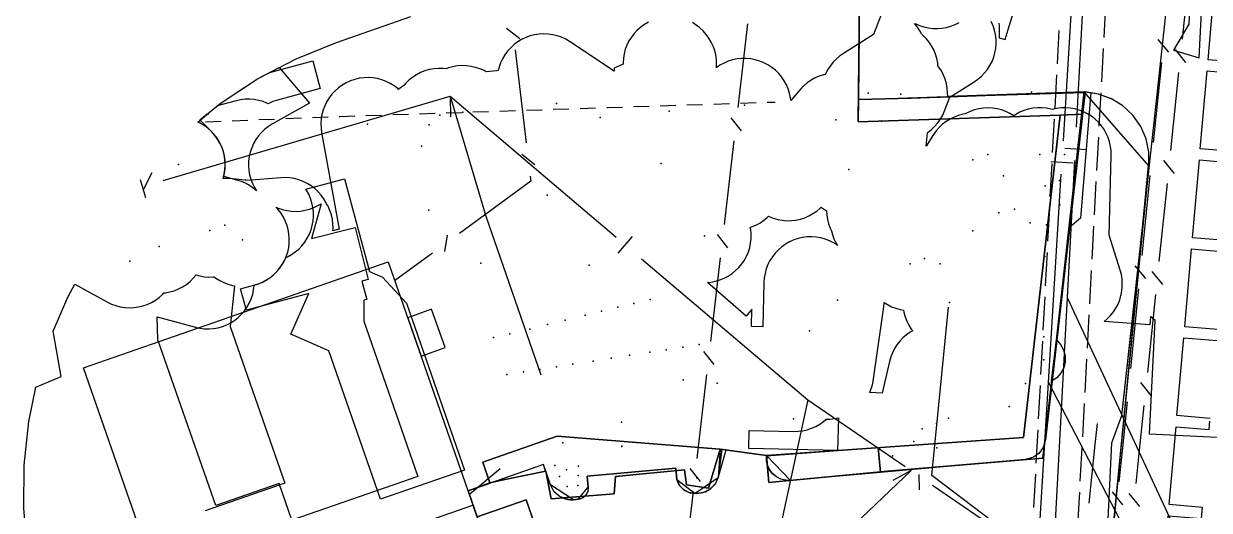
# Model space of a CAD drawing. Header units: metres. Extents: x 4550 to 4731, y 10605 to 11772.
# Drawn here: x 4611 to 4664.4, y 11411.4 to 11433.3 of the extents above; entities that cross this region are included whole.
import ezdxf

# ---------------------------------------------------------------- set-up
doc = ezdxf.new("R2010")
doc.units = ezdxf.units.M
for name, color, linetype in [('BOUNDARY', 7, 'Continuous'), ('BUILDING', 7, 'Continuous'), ('BUSH', 7, 'Continuous'), ('CURB', 7, 'Continuous'), ('ELECTR_CABLE', 7, 'Continuous'), ('ELECTR_CABLE_COMM', 7, 'Continuous'), ('GAS', 7, 'Continuous'), ('GRASS', 7, 'Continuous'), ('GROUND', 7, 'Continuous'), ('HEAT', 7, 'Continuous'), ('LAMP', 7, 'Continuous'), ('ROAD', 7, 'Continuous'), ('SEWER', 7, 'Continuous'), ('SIDEWALK_PATH', 7, 'Continuous'), ('TREE', 7, 'Continuous'), ('WATER_PIPELINE', 7, 'Continuous')]:
    doc.layers.add(name, color=color, linetype=linetype)

msp = doc.modelspace()

# ---------------------------------------------------------------- linework, layer by layer
at = {"layer": 'BOUNDARY'}
msp.add_lwpolyline([(4654.777, 11369.264), (4656.575, 11389.778), (4654.644, 11389.915), (4653.646, 11389.984), (4655.407, 11409.146), (4640.248, 11407.8), (4638.462, 11405.424), (4638.919, 11403.087), (4634.735, 11401.632), (4632.962, 11406.728), (4635.159, 11407.493), (4633.648, 11411.857), (4631.444, 11411.09), (4631.033, 11412.27), (4632.023, 11412.615), (4631.695, 11413.559), (4635.037, 11414.722), (4642.378, 11414.147), (4644.462, 11413.86), (4656.009, 11414.668), (4657.659, 11429.175), (4648.58, 11428.877), (4648.675, 11437.242)], dxfattribs=at)
at = {"layer": 'BUILDING'}
for points in [[(4627.448, 11422.575), (4635.747, 11398.722), (4622.04, 11393.953), (4613.741, 11417.806)], [(4628.925, 11418.331), (4630.01, 11418.722), (4629.463, 11420.238), (4629.389, 11420.444), (4628.323, 11420.06)], [(4623.393, 11390.141), (4617.564, 11406.849), (4631.246, 11411.623), (4637.075, 11394.915)]]:
    msp.add_lwpolyline(points, close=True, dxfattribs=at)
at = {"layer": 'BUSH'}
for p in [(4635.295, 11414.42), (4650.125, 11413.835), (4634.932, 11413.411), (4635.458, 11413.218), (4636, 11413.378), (4635.151, 11412.907), (4635.979, 11412.954), (4635.49, 11412.46), (4635.975, 11412.514)]:
    msp.add_point(p, dxfattribs=at)
at = {"layer": 'CURB'}
for points in [[(4648.592, 11429.878), (4658.74, 11430.217), (4658.783, 11430.216)], [(4658.783, 11430.216), (4657.002, 11414.555)], [(4661.645, 11426.891), (4658.74, 11430.217)], [(4640.382, 11429.603), (4639.678, 11429.58)], [(4641.585, 11429.642), (4640.881, 11429.619)], [(4642.788, 11429.682), (4642.085, 11429.659)], [(4643.991, 11429.721), (4643.288, 11429.698)], [(4644.843, 11429.743), (4644.606, 11429.741), (4644.491, 11429.737)], [(4648.592, 11429.878), (4648.58, 11428.877), (4657.659, 11429.175), (4658.671, 11429.225)], [(4624.74, 11429.08), (4624.037, 11429.053)], [(4625.943, 11429.124), (4625.287, 11429.102), (4625.24, 11429.1)], [(4627.147, 11429.164), (4626.443, 11429.141)], [(4628.35, 11429.204), (4627.646, 11429.181)], [(4629.553, 11429.244), (4628.849, 11429.221)], [(4630.756, 11429.284), (4630.053, 11429.261)], [(4631.959, 11429.324), (4631.256, 11429.301)], [(4633.163, 11429.364), (4632.459, 11429.341)], [(4634.366, 11429.404), (4633.662, 11429.381)], [(4635.569, 11429.445), (4634.865, 11429.421)], [(4636.772, 11429.485), (4636.069, 11429.461)], [(4637.975, 11429.524), (4637.354, 11429.504), (4637.272, 11429.501)], [(4639.179, 11429.564), (4638.475, 11429.541)], [(4619.929, 11428.89), (4619.225, 11428.862)], [(4621.132, 11428.938), (4620.428, 11428.91)], [(4622.334, 11428.985), (4621.631, 11428.957)], [(4623.537, 11429.033), (4622.834, 11429.005)], [(4661.645, 11426.891), (4660.384, 11414.022)], [(4642.455, 11414.137), (4642.286, 11412.859)], [(4644.461, 11413.849), (4649.476, 11414.21), (4649.577, 11413.093)], [(4645.543, 11412.734), (4644.462, 11413.86)], [(4656.097, 11413.672), (4645.543, 11412.734)], [(4660.384, 11414.022), (4660.045, 11410.562)], [(4634.736, 11412.536), (4634.42, 11413.449), (4632.023, 11412.615)], [(4636.436, 11412.428), (4636.392, 11412.926), (4640.376, 11413.28), (4640.42, 11412.782)], [(4635.876, 11411.876), (4635.77, 11411.867), (4634.736, 11412.536)], [(4640.42, 11412.782), (4641.247, 11412.143)], [(4642.286, 11412.859), (4641.247, 11412.143)], [(4635.876, 11411.876), (4635.982, 11411.886), (4636.436, 11412.428)]]:
    msp.add_lwpolyline(points, dxfattribs=at)
at = {"layer": 'ELECTR_CABLE'}
for points in [[(4663.594, 11436.299), (4663.444, 11433.269), (4662.756, 11432.103), (4663.922, 11431.749), (4664.256, 11438.533)], [(4649.734, 11434.005), (4649.275, 11432.796), (4647.913, 11431.944), (4647.744, 11431.826), (4647.587, 11431.692), (4647.444, 11431.544), (4647.317, 11431.382), (4647.206, 11431.208), (4647.112, 11431.025), (4647.106, 11431.009), (4647.027, 11430.991), (4646.831, 11430.928), (4646.642, 11430.846), (4646.462, 11430.746), (4646.292, 11430.628), (4646.135, 11430.495), (4645.992, 11430.347), (4645.548, 11429.839), (4645.536, 11429.954), (4645.493, 11430.156), (4645.432, 11430.352), (4645.351, 11430.542), (4645.252, 11430.723), (4645.136, 11430.893), (4645.004, 11431.051), (4644.857, 11431.195), (4644.697, 11431.325), (4644.524, 11431.438), (4644.342, 11431.533), (4644.15, 11431.61), (4643.953, 11431.668), (4643.75, 11431.707), (4643.545, 11431.725), (4643.339, 11431.723), (4643.134, 11431.701), (4642.932, 11431.659), (4642.736, 11431.597), (4642.546, 11431.517), (4642.365, 11431.418), (4642.206, 11431.309), (4642.208, 11431.471), (4642.201, 11431.677), (4642.173, 11431.881), (4642.126, 11432.082), (4642.059, 11432.277), (4641.973, 11432.464), (4641.87, 11432.643), (4641.749, 11432.81), (4641.613, 11432.964), (4641.462, 11433.105), (4641.298, 11433.23), (4641.123, 11433.338)], [(4654.912, 11433.32), (4654.914, 11433.192), (4654.92, 11432.654), (4655.188, 11432.572), (4655.325, 11433.022), (4655.697, 11434.247)], [(4639.143, 11433.365), (4638.965, 11433.261), (4638.798, 11433.141), (4638.643, 11433.004), (4638.503, 11432.853), (4638.378, 11432.69), (4638.27, 11432.514), (4638.179, 11432.329), (4638.107, 11432.136), (4638.054, 11431.937), (4638.021, 11431.733), (4638.008, 11431.528), (4638.007, 11431.462), (4637.611, 11431.288), (4637.609, 11431.16), (4635.602, 11432.485), (4635.424, 11432.59), (4635.238, 11432.677), (4635.043, 11432.745), (4634.843, 11432.794), (4634.639, 11432.823), (4634.433, 11432.832), (4634.227, 11432.821), (4634.024, 11432.79), (4633.824, 11432.738), (4633.63, 11432.668), (4633.444, 11432.579), (4633.268, 11432.472), (4633.104, 11432.348), (4632.952, 11432.209), (4632.814, 11432.055), (4632.692, 11431.889), (4632.587, 11431.712), (4632.5, 11431.525), (4632.432, 11431.33), (4632.395, 11431.179), (4632.33, 11431.175), (4631.842, 11431.124), (4631.751, 11431.176), (4631.563, 11431.26), (4631.368, 11431.325), (4631.167, 11431.37), (4630.962, 11431.396), (4630.756, 11431.401), (4630.55, 11431.386), (4630.347, 11431.351), (4630.149, 11431.297), (4630.043, 11431.256), (4629.905, 11431.272), (4629.699, 11431.275), (4629.493, 11431.259), (4629.291, 11431.222), (4629.093, 11431.165), (4628.901, 11431.089), (4628.718, 11430.995), (4628.544, 11430.884), (4628.383, 11430.756), (4628.235, 11430.612), (4628.147, 11430.509), (4628.101, 11430.481), (4627.936, 11430.357), (4627.909, 11430.332), (4627.87, 11430.368), (4627.707, 11430.493), (4627.532, 11430.602), (4627.347, 11430.693), (4627.154, 11430.765), (4626.955, 11430.819), (4626.751, 11430.852), (4626.546, 11430.865), (4626.34, 11430.858), (4626.135, 11430.831), (4625.935, 11430.784), (4625.74, 11430.718), (4625.552, 11430.633), (4625.374, 11430.53), (4625.206, 11430.409), (4625.051, 11430.273), (4624.911, 11430.123), (4624.785, 11429.959), (4624.677, 11429.784), (4624.586, 11429.599), (4624.513, 11429.406), (4624.46, 11429.207), (4624.427, 11429.004), (4624.413, 11428.798), (4624.42, 11428.592), (4624.447, 11428.388), (4625.241, 11424.046), (4624.957, 11423.966), (4624.964, 11424.081), (4624.958, 11424.287), (4624.932, 11424.491), (4624.885, 11424.692), (4624.82, 11424.887), (4624.735, 11425.075), (4624.669, 11425.19), (4624.652, 11425.228), (4624.548, 11425.407), (4624.428, 11425.574), (4624.292, 11425.729), (4624.142, 11425.87), (4623.978, 11425.995), (4623.803, 11426.104), (4623.618, 11426.195), (4623.425, 11426.267), (4623.226, 11426.32), (4623.023, 11426.354), (4622.817, 11426.367), (4622.611, 11426.36), (4621.106, 11426.236), (4621.036, 11426.243), (4621.014, 11426.283), (4621.01, 11426.245), (4620.305, 11426.318), (4620.099, 11426.329), (4620.018, 11426.325), (4620.069, 11426.519), (4620.101, 11426.722), (4620.113, 11426.928), (4620.105, 11427.134), (4620.077, 11427.338), (4620.028, 11427.538), (4619.961, 11427.733), (4619.874, 11427.92), (4619.77, 11428.098), (4619.649, 11428.264), (4619.512, 11428.418), (4618.976, 11428.964), (4619.306, 11429.231), (4619.374, 11429.224), (4619.35, 11429.267), (4619.924, 11429.729), (4620.991, 11430.428), (4621.042, 11430.457), (4621.042, 11430.462), (4621.565, 11430.805), (4623.303, 11431.714), (4625.122, 11432.449), (4628.464, 11433.612)], [(4665.023, 11414.649), (4661.68, 11414.814), (4661.932, 11419.939), (4661.725, 11420.116), (4661.696, 11419.737), (4659.647, 11419.893), (4659.785, 11420.01), (4659.929, 11420.157), (4660.058, 11420.318), (4660.171, 11420.491), (4660.266, 11420.674), (4660.342, 11420.865), (4660.4, 11421.063), (4660.418, 11421.159), (4660.423, 11421.181), (4660.427, 11421.208), (4660.437, 11421.265), (4660.441, 11421.312), (4660.452, 11421.385), (4660.46, 11421.591), (4660.449, 11421.796), (4660.417, 11422), (4660.366, 11422.2), (4659.875, 11423.78), (4659.964, 11427.356), (4659.959, 11427.562), (4659.933, 11427.766), (4659.888, 11427.967), (4659.824, 11428.163), (4659.74, 11428.351), (4659.639, 11428.531), (4659.52, 11428.699), (4659.385, 11428.855), (4659.236, 11428.997), (4659.074, 11429.124), (4658.9, 11429.235), (4658.716, 11429.327), (4658.523, 11429.401), (4658.325, 11429.456), (4658.122, 11429.492), (4657.916, 11429.507), (4657.71, 11429.502), (4657.506, 11429.477), (4657.308, 11429.432), (4657.252, 11429.449), (4657.05, 11429.488), (4656.845, 11429.507), (4656.639, 11429.505), (4656.434, 11429.484), (4656.232, 11429.442), (4656.035, 11429.381), (4655.845, 11429.301), (4655.664, 11429.202), (4655.579, 11429.144), (4655.405, 11429.249), (4655.219, 11429.337), (4655.025, 11429.407), (4654.825, 11429.458), (4654.621, 11429.488), (4654.416, 11429.499), (4654.21, 11429.489), (4654.006, 11429.459), (4653.806, 11429.409), (4653.612, 11429.34), (4653.425, 11429.252), (4653.396, 11429.235), (4653.289, 11429.217), (4653.09, 11429.163), (4652.897, 11429.09), (4652.713, 11428.998), (4652.538, 11428.889), (4652.375, 11428.763), (4652.225, 11428.622), (4652.089, 11428.466), (4651.97, 11428.298), (4651.639, 11427.781), (4651.695, 11428.384), (4651.722, 11428.402), (4651.884, 11428.529), (4652.032, 11428.672), (4652.166, 11428.829), (4652.284, 11428.998), (4652.384, 11429.178), (4652.467, 11429.367), (4652.701, 11429.985), (4653.798, 11430.671), (4653.967, 11430.789), (4654.123, 11430.923), (4654.266, 11431.071), (4654.394, 11431.233), (4654.505, 11431.406), (4654.599, 11431.59), (4654.674, 11431.782), (4654.73, 11431.98), (4654.766, 11432.183), (4654.783, 11432.389), (4654.779, 11432.595), (4654.755, 11432.799), (4654.711, 11433.001), (4654.647, 11433.197), (4654.564, 11433.385)], [(4611.192, 11409.875), (4611.049, 11411.465), (4611.067, 11413.429), (4611.276, 11415.381), (4611.6, 11416.938), (4612.738, 11417.406), (4612.381, 11419.455), (4613.03, 11420.984), (4613.347, 11421.563), (4614.815, 11420.762), (4615, 11420.672), (4615.193, 11420.601), (4615.393, 11420.549), (4615.596, 11420.517), (4615.802, 11420.505), (4616.008, 11420.513), (4616.212, 11420.541), (4616.413, 11420.59), (4616.607, 11420.657), (4616.794, 11420.744), (4616.972, 11420.848), (4617.139, 11420.969), (4617.293, 11421.106), (4617.356, 11421.175), (4617.421, 11421.18), (4617.623, 11421.218), (4617.821, 11421.275), (4618.013, 11421.352), (4618.196, 11421.447), (4618.368, 11421.559), (4618.529, 11421.688), (4618.677, 11421.831), (4618.803, 11421.981), (4618.971, 11421.936), (4619.175, 11421.902), (4619.38, 11421.889), (4619.586, 11421.896), (4619.619, 11421.898), (4619.696, 11421.839), (4619.871, 11421.729), (4620.055, 11421.638), (4620.248, 11421.565), (4620.447, 11421.511), (4620.525, 11421.498), (4620.337, 11419.668), (4622.791, 11412.613), (4619.209, 11411.366)], [(4659.325, 11415.302), (4659.227, 11414.358), (4658.955, 11411.719)], [(4631.118, 11412.132), (4632.471, 11413.266)]]:
    msp.add_lwpolyline(points, dxfattribs=at)
for points in [[(4643.781, 11419.659), (4643.799, 11420.436), (4643.535, 11420.134), (4641.799, 11421.65), (4641.959, 11421.665), (4642.162, 11421.703), (4642.359, 11421.762), (4642.55, 11421.839), (4642.733, 11421.934), (4642.905, 11422.048), (4643.066, 11422.177), (4643.212, 11422.321), (4643.345, 11422.48), (4643.46, 11422.65), (4643.559, 11422.831), (4643.64, 11423.021), (4643.701, 11423.217), (4643.743, 11423.419), (4643.765, 11423.624), (4643.766, 11423.83), (4643.748, 11424.035), (4643.729, 11424.133), (4643.78, 11424.147), (4643.971, 11424.225), (4644.154, 11424.32), (4644.326, 11424.433), (4644.486, 11424.563), (4644.547, 11424.623), (4644.571, 11424.61), (4644.763, 11424.535), (4644.961, 11424.478), (4645.164, 11424.442), (4645.37, 11424.425), (4645.576, 11424.428), (4645.78, 11424.452), (4645.982, 11424.496), (4646.178, 11424.559), (4646.367, 11424.641), (4646.547, 11424.742), (4646.716, 11424.859), (4646.873, 11424.992), (4646.911, 11425.031), (4646.934, 11425.012), (4647.108, 11424.901), (4647.158, 11424.875), (4647.168, 11424.685), (4647.199, 11424.481), (4647.25, 11424.282), (4647.321, 11424.088), (4647.375, 11423.975), (4647.419, 11423.806), (4647.491, 11423.613), (4647.582, 11423.428), (4647.652, 11423.315), (4647.648, 11423.318), (4647.474, 11423.428), (4647.289, 11423.52), (4647.097, 11423.594), (4646.898, 11423.648), (4646.695, 11423.683), (4646.49, 11423.698), (4646.284, 11423.693), (4646.079, 11423.667), (4645.878, 11423.621), (4645.682, 11423.556), (4645.494, 11423.473), (4645.315, 11423.371), (4645.147, 11423.252), (4644.991, 11423.117), (4644.849, 11422.967), (4644.723, 11422.805), (4644.613, 11422.63), (4644.52, 11422.446), (4644.447, 11422.254), (4644.392, 11422.055), (4644.357, 11421.852), (4644.342, 11421.646), (4644.297, 11419.647)], [(4649.088, 11416.69), (4649.098, 11416.71), (4649.176, 11416.901), (4649.234, 11417.098), (4649.273, 11417.301), (4649.732, 11420.549), (4649.749, 11420.736), (4649.893, 11420.646), (4650.078, 11420.555), (4650.271, 11420.483), (4650.47, 11420.43), (4650.622, 11420.405), (4650.64, 11420.301), (4650.694, 11420.102), (4650.767, 11419.909), (4650.858, 11419.725), (4650.968, 11419.55), (4651.031, 11419.468), (4650.92, 11419.405), (4650.751, 11419.287), (4650.595, 11419.153), (4650.452, 11419.004), (4650.325, 11418.842), (4650.214, 11418.668), (4650.121, 11418.484), (4650.046, 11418.292), (4649.991, 11418.093), (4649.665, 11416.662)], [(4647.656, 11414.081), (4643.657, 11414.171), (4643.676, 11414.986), (4645.675, 11414.941), (4645.881, 11414.946), (4646.086, 11414.972), (4646.287, 11415.017), (4646.482, 11415.082), (4646.67, 11415.166), (4646.849, 11415.268), (4647.018, 11415.387), (4647.144, 11415.496), (4647.311, 11415.497), (4647.516, 11415.519), (4647.69, 11415.555)]]:
    msp.add_lwpolyline(points, close=True, dxfattribs=at)
at = {"layer": 'ELECTR_CABLE_COMM'}
for points in [[(4663.161, 11432.586), (4663.526, 11436.091)], [(4632.767, 11433.088), (4633.357, 11432.624)], [(4643.604, 11433.284), (4643.164, 11429.511)], [(4662.056, 11432.582), (4662.53, 11432.001)], [(4633.151, 11432.111), (4633.652, 11427.924)], [(4663.32, 11431.549), (4662.848, 11432.131)], [(4662.217, 11431.545), (4661.854, 11427.947)], [(4662.642, 11427.589), (4663.006, 11431.094)], [(4642.845, 11429.06), (4643.31, 11428.473)], [(4642.991, 11428.022), (4642.551, 11424.249)], [(4633.447, 11427.411), (4634.036, 11426.948)], [(4662.8, 11426.552), (4662.328, 11427.134)], [(4633.83, 11426.435), (4633.858, 11426.203), (4630.642, 11423.852)], [(4661.703, 11426.454), (4661.339, 11422.856)], [(4662.122, 11422.593), (4662.486, 11426.097)], [(4630.094, 11423.78), (4629.979, 11423.039)], [(4642.232, 11423.798), (4642.697, 11423.21)], [(4629.431, 11422.967), (4627.729, 11421.722)], [(4642.377, 11422.759), (4641.938, 11418.986)], [(4661.027, 11422.4), (4661.501, 11421.82)], [(4662.28, 11421.556), (4661.808, 11422.138)], [(4661.188, 11421.364), (4660.825, 11417.765)], [(4661.602, 11417.596), (4661.966, 11421.101)], [(4641.618, 11418.535), (4642.083, 11417.947)], [(4641.764, 11417.496), (4641.324, 11413.723)], [(4661.76, 11416.559), (4661.288, 11417.141)], [(4660.674, 11416.273), (4660.464, 11414.195), (4660.31, 11412.675)], [(4661.082, 11412.599), (4661.237, 11414.093), (4661.447, 11416.104)], [(4641.005, 11413.272), (4641.47, 11412.684)], [(4641.151, 11412.233), (4640.931, 11410.347)], [(4659.998, 11412.219), (4660.472, 11411.638)], [(4661.241, 11411.562), (4660.768, 11412.144)]]:
    msp.add_lwpolyline(points, dxfattribs=at)
at = {"layer": 'GAS'}
for points in [[(4665.811, 11431.536), (4664.317, 11431.667), (4664.623, 11435.173)], [(4665.461, 11427.532), (4663.967, 11427.663), (4664.273, 11431.169), (4665.767, 11431.038)], [(4665.112, 11423.528), (4663.618, 11423.659), (4663.924, 11427.165), (4665.418, 11427.034)], [(4664.762, 11419.524), (4663.268, 11419.655), (4663.574, 11423.161), (4665.068, 11423.03)], [(4664.413, 11415.52), (4662.918, 11415.65), (4663.225, 11419.156), (4664.719, 11419.026)], [(4664.842, 11408.938), (4663.846, 11409.025), (4663.867, 11409.265), (4662.372, 11409.395), (4662.525, 11411.148), (4664.02, 11411.018), (4664.063, 11411.516), (4662.569, 11411.646), (4662.875, 11415.152), (4664.369, 11415.022), (4664.403, 11415.403)]]:
    msp.add_lwpolyline(points, dxfattribs=at)
at = {"layer": 'GRASS'}
for points in [[(4656.891, 11413.744), (4657.509, 11419.197), (4658.74, 11430.217), (4650.973, 11429.943), (4648.592, 11429.878), (4648.58, 11428.877), (4657.659, 11429.175), (4656.009, 11414.668), (4644.462, 11413.86), (4644.562, 11412.647), (4649.903, 11413.154)], [(4658.783, 11430.216), (4658.671, 11429.225), (4657.659, 11429.175), (4648.58, 11428.877), (4648.592, 11429.878)], [(4657.282, 11417.195), (4657.509, 11419.197), (4658.737, 11430.183), (4652.265, 11429.989), (4650.973, 11429.943), (4648.592, 11429.878), (4652.265, 11429.989), (4658.74, 11430.217), (4659.042, 11430.193), (4658.575, 11424.536), (4658.079, 11424.124), (4657.494, 11419.057), (4657.684, 11418.854), (4657.817, 11418.614), (4657.888, 11418.348), (4657.891, 11418.069), (4657.825, 11417.798), (4657.697, 11417.555), (4657.514, 11417.351)], [(4649.476, 11414.21), (4656.009, 11414.668), (4657.659, 11429.175), (4658.671, 11429.225), (4657.002, 11414.555), (4656.905, 11414.224), (4656.707, 11413.952), (4656.43, 11413.761), (4656.097, 11413.672), (4649.577, 11413.093)], [(4642.378, 11414.147), (4635.037, 11414.722), (4631.695, 11413.559), (4632.02, 11412.626), (4632.765, 11412.788), (4634.525, 11413.148), (4634.778, 11411.91), (4637.612, 11412.133), (4637.658, 11412.916), (4640.771, 11413.208), (4640.852, 11412.543), (4641.841, 11412.391)], [(4635.037, 11414.722), (4642.378, 11414.147), (4642.286, 11412.859), (4642.13, 11412.553), (4641.89, 11412.322), (4641.588, 11412.18), (4641.247, 11412.143), (4640.968, 11412.19), (4640.725, 11412.321), (4640.536, 11412.523), (4640.42, 11412.782), (4640.376, 11413.28), (4636.392, 11412.926), (4636.436, 11412.428), (4636.414, 11412.23), (4636.321, 11412.063), (4636.172, 11411.942), (4635.982, 11411.886), (4635.77, 11411.867), (4635.436, 11411.893), (4635.138, 11412.023), (4634.897, 11412.242), (4634.736, 11412.536), (4634.42, 11413.449), (4632.023, 11412.615), (4631.695, 11413.559)], [(4640.852, 11412.543), (4640.771, 11413.208), (4640.385, 11413.172), (4640.42, 11412.782), (4640.546, 11412.509), (4640.751, 11412.302), (4641.013, 11412.175), (4641.312, 11412.145), (4641.418, 11412.155), (4641.708, 11412.225), (4641.959, 11412.374), (4642.157, 11412.589), (4642.286, 11412.859), (4642.643, 11414.111), (4642.378, 11414.147), (4641.841, 11412.391)], [(4649.476, 11414.21), (4649.577, 11413.093), (4645.543, 11412.734), (4645.32, 11412.74), (4645.106, 11412.793), (4644.909, 11412.892), (4644.737, 11413.034), (4644.6, 11413.211), (4644.507, 11413.41), (4644.46, 11413.626), (4644.461, 11413.849)], [(4636.291, 11412.029), (4635.275, 11411.949), (4635.394, 11411.905), (4635.517, 11411.876), (4635.643, 11411.863), (4635.77, 11411.867), (4635.876, 11411.876), (4635.982, 11411.886), (4636.068, 11411.901), (4636.149, 11411.93), (4636.224, 11411.973)]]:
    msp.add_lwpolyline(points, close=True, dxfattribs=at)
at = {"layer": 'GROUND'}
for points in [[(4656.009, 11414.668), (4657.659, 11429.175), (4648.58, 11428.877), (4648.592, 11429.878), (4650.973, 11429.943), (4658.74, 11430.217), (4657.509, 11419.197), (4656.971, 11414.449), (4656.905, 11414.224), (4656.707, 11413.952), (4656.43, 11413.761), (4656.127, 11413.68), (4649.903, 11413.154), (4645.492, 11412.736), (4645.318, 11412.74), (4645.103, 11412.794), (4644.905, 11412.895), (4644.733, 11413.038), (4644.596, 11413.216), (4644.504, 11413.418), (4644.495, 11413.46), (4644.462, 11413.86)], [(4631.695, 11413.559), (4635.037, 11414.722), (4642.378, 11414.147), (4641.841, 11412.391), (4640.852, 11412.543), (4640.771, 11413.208), (4640.385, 11413.172), (4640.376, 11413.28), (4636.392, 11412.926), (4636.436, 11412.428), (4636.414, 11412.23), (4636.321, 11412.063), (4636.279, 11412.028), (4635.303, 11411.951), (4635.138, 11412.023), (4634.897, 11412.242), (4634.736, 11412.536), (4634.525, 11413.145), (4634.525, 11413.148), (4634.524, 11413.148), (4634.42, 11413.449), (4632.113, 11412.646), (4632.02, 11412.626)]]:
    msp.add_lwpolyline(points, close=True, dxfattribs=at)
at = {"layer": 'HEAT'}
for points in [[(4624.388, 11430.368), (4622.457, 11429.848), (4622.261, 11429.785), (4622.072, 11429.703), (4622.045, 11429.688), (4622.011, 11429.705), (4621.819, 11429.781), (4621.621, 11429.837), (4621.418, 11429.874), (4621.213, 11429.89), (4621.007, 11429.887), (4620.802, 11429.863), (4620.601, 11429.819), (4619.754, 11429.591), (4619.924, 11429.729), (4621.565, 11430.805), (4622.122, 11431.096), (4624.052, 11431.616)], [(4626.605, 11422.135), (4627.181, 11421.882), (4628.266, 11420.708), (4630.878, 11413.2), (4627.101, 11411.886), (4624.775, 11418.57), (4623.063, 11419.321), (4623.867, 11421.152), (4622.804, 11420.866), (4621.066, 11420.398), (4620.806, 11421.364), (4621.441, 11421.535), (4621.637, 11421.598), (4621.826, 11421.68), (4622.006, 11421.781), (4622.176, 11421.898), (4622.333, 11422.032), (4622.476, 11422.18), (4622.604, 11422.341), (4622.715, 11422.515), (4622.809, 11422.698), (4622.835, 11422.763), (4622.915, 11422.798), (4623.095, 11422.899), (4623.265, 11423.016), (4623.422, 11423.15), (4623.565, 11423.298), (4623.693, 11423.46), (4623.804, 11423.633), (4623.898, 11423.816), (4623.973, 11424.008), (4624.03, 11424.206), (4624.066, 11424.409), (4624.083, 11424.615), (4624.079, 11424.821), (4624.056, 11425.025), (4624.012, 11425.227), (4623.949, 11425.423), (4623.866, 11425.612), (4623.766, 11425.792), (4623.732, 11425.842), (4625.48, 11426.313)]]:
    msp.add_lwpolyline(points, close=True, dxfattribs=at)
at = {"layer": 'LAMP'}
for p in [(4656.368, 11430.201), (4635.008, 11429.696), (4645.675, 11415.511)]:
    msp.add_point(p, dxfattribs=at)
at = {"layer": 'ROAD'}
for points in [[(4651.15, 11433.295), (4651.339, 11433.212), (4651.534, 11433.148), (4651.736, 11433.104), (4651.94, 11433.079), (4652.146, 11433.074), (4652.352, 11433.09), (4652.555, 11433.126), (4652.753, 11433.181), (4652.945, 11433.256), (4653.129, 11433.349)], [(4659.731, 11409.08), (4659.994, 11414.42), (4659.994, 11414.422), (4660.436, 11415.663), (4660.436, 11415.666), (4661.387, 11424.256), (4661.387, 11424.257), (4661.644, 11426.891), (4661.645, 11426.892), (4661.647, 11427.507), (4661.647, 11427.509), (4661.526, 11428.105), (4661.525, 11428.107), (4661.286, 11428.666), (4661.285, 11428.667), (4660.934, 11429.171), (4660.933, 11429.173), (4660.486, 11429.594), (4660.485, 11429.595), (4659.967, 11429.914), (4659.965, 11429.915), (4659.393, 11430.122), (4659.392, 11430.123), (4658.785, 11430.219), (4658.783, 11430.219), (4652.608, 11430.012), (4652.602, 11430.182), (4652.585, 11430.387), (4652.548, 11430.59), (4652.491, 11430.788), (4652.415, 11430.979), (4652.321, 11431.163), (4652.209, 11431.336), (4652.169, 11431.386), (4652.157, 11431.516), (4652.118, 11431.718), (4652.059, 11431.916), (4651.981, 11432.107), (4651.884, 11432.289), (4651.77, 11432.461), (4651.64, 11432.62), (4651.495, 11432.767), (4651.422, 11432.827), (4651.353, 11432.962), (4651.241, 11433.135), (4651.113, 11433.297)]]:
    msp.add_lwpolyline(points, dxfattribs=at)
at = {"layer": 'SEWER'}
for points in [[(4658.404, 11428.63), (4659.345, 11446.283)], [(4659.707, 11434.169), (4659.626, 11432.671)], [(4657.539, 11431.486), (4657.619, 11432.984)], [(4659.599, 11432.172), (4659.518, 11430.674)], [(4657.433, 11429.489), (4657.513, 11430.986)], [(4659.491, 11430.175), (4659.409, 11428.677)], [(4617.316, 11426.226), (4630.226, 11430.034)], [(4630.226, 11430.034), (4637.698, 11423.684)], [(4630.226, 11430.034), (4631.829, 11424.624), (4634.313, 11417.482)], [(4630.226, 11430.034), (4630.242, 11429.1)], [(4657.326, 11427.491), (4657.406, 11428.989)], [(4659.382, 11428.178), (4659.301, 11426.68)], [(4657.868, 11427.686), (4658.858, 11427.633)], [(4657.221, 11425.494), (4657.3, 11426.992)], [(4657.382, 11409.479), (4658.324, 11427.132)], [(4616.428, 11425.804), (4616.824, 11426.586)], [(4616.289, 11426.276), (4616.528, 11425.466)], [(4659.275, 11426.181), (4659.195, 11424.683)], [(4657.116, 11423.497), (4657.195, 11424.995)], [(4659.168, 11424.184), (4659.088, 11422.686)], [(4638.414, 11423.71), (4637.772, 11422.956)], [(4638.84, 11422.712), (4646.312, 11416.362)], [(4657.011, 11421.5), (4657.09, 11422.998)], [(4659.062, 11422.187), (4658.982, 11420.689)], [(4657.347, 11408.819), (4651.894, 11412.963), (4652.642, 11420.538)], [(4656.906, 11419.502), (4656.985, 11421)], [(4657.993, 11420.934), (4662.893, 11410.391), (4662.586, 11404.156)], [(4658.955, 11420.189), (4658.876, 11418.691)], [(4656.801, 11417.505), (4656.88, 11419.003)], [(4658.849, 11418.192), (4658.769, 11416.694)], [(4656.696, 11415.508), (4656.775, 11417.006)], [(4646.312, 11416.362), (4645.13, 11410.883), (4644.756, 11403.288)], [(4646.312, 11416.362), (4650.686, 11413.365)], [(4658.743, 11416.195), (4658.663, 11414.697)], [(4656.591, 11413.511), (4656.67, 11415.009)], [(4658.636, 11414.198), (4658.556, 11412.7)], [(4650.96, 11413.177), (4647.782, 11410.159), (4647.435, 11403.114)], [(4650.96, 11413.177), (4650.135, 11412.738)], [(4651.306, 11412.998), (4651.33, 11412.309)], [(4656.487, 11411.513), (4656.565, 11413.011)], [(4651.923, 11412.517), (4656.296, 11409.519)], [(4658.53, 11412.201), (4658.45, 11410.703)]]:
    msp.add_lwpolyline(points, dxfattribs=at)
at = {"layer": 'SIDEWALK_PATH'}
for points in [[(4659.731, 11409.08), (4659.994, 11414.42), (4660.436, 11415.664), (4661.453, 11424.854), (4663.316, 11442.014)], [(4648.661, 11436.001), (4648.592, 11429.878), (4650.973, 11429.943), (4658.74, 11430.217), (4657.509, 11419.197), (4656.891, 11413.744), (4649.903, 11413.154), (4644.562, 11412.647), (4644.462, 11413.86), (4642.378, 11414.147), (4641.841, 11412.391), (4640.852, 11412.543), (4640.771, 11413.208), (4637.658, 11412.916), (4637.612, 11412.133), (4634.778, 11411.91), (4634.525, 11413.148), (4632.765, 11412.788), (4632.02, 11412.626), (4631.033, 11412.27), (4631.444, 11411.09), (4633.648, 11411.857), (4635.159, 11407.493)], [(4658, 11389.683), (4661.645, 11426.891), (4661.647, 11427.507), (4661.526, 11428.105), (4661.286, 11428.666), (4660.934, 11429.172), (4660.486, 11429.594), (4659.966, 11429.914), (4659.393, 11430.122), (4658.783, 11430.21), (4657.002, 11414.555), (4656.905, 11414.224), (4656.707, 11413.952), (4656.43, 11413.761), (4656.097, 11413.672), (4645.543, 11412.734), (4645.318, 11412.74), (4645.103, 11412.794), (4644.905, 11412.895), (4644.733, 11413.038), (4644.596, 11413.216), (4644.504, 11413.418), (4644.459, 11413.635), (4644.462, 11413.86), (4642.378, 11414.147), (4642.286, 11412.859), (4642.149, 11412.578), (4641.938, 11412.358), (4641.671, 11412.21), (4641.365, 11412.15), (4641.247, 11412.143), (4640.968, 11412.19), (4640.725, 11412.321), (4640.536, 11412.523), (4640.42, 11412.782), (4640.376, 11413.28), (4636.392, 11412.926), (4636.436, 11412.428), (4636.414, 11412.23), (4636.321, 11412.063), (4636.172, 11411.942), (4635.982, 11411.886), (4635.77, 11411.867), (4635.436, 11411.893), (4635.138, 11412.023), (4634.897, 11412.242), (4634.736, 11412.536), (4634.42, 11413.449), (4632.023, 11412.615), (4631.033, 11412.27), (4631.444, 11411.09), (4633.648, 11411.857), (4635.159, 11407.493)]]:
    msp.add_lwpolyline(points, dxfattribs=at)
at = {"layer": 'TREE'}
for p in [(4649.028, 11430.164), (4643.462, 11429.627), (4650.503, 11430.112), (4629.767, 11429.177), (4630.805, 11429.302), (4636.975, 11429.062), (4640.079, 11429.352), (4626.514, 11428.766), (4629.279, 11428.743), (4647.573, 11428.964), (4649.635, 11428.905), (4628.941, 11427.778), (4618.014, 11426.948), (4639.722, 11427.004), (4653.738, 11427.166), (4654.413, 11427.399), (4656.756, 11427.408), (4657.864, 11427.407), (4648.157, 11426.721), (4655.12, 11426.44), (4656.987, 11425.998), (4657.637, 11426.23), (4634.591, 11425.572), (4629.266, 11424.9), (4655.608, 11424.948), (4657.651, 11425.136), (4654.908, 11424.772), (4656.314, 11424.326), (4619.413, 11423.988), (4620.092, 11424.229), (4641.668, 11423.745), (4653.734, 11423.962), (4657.045, 11424.239), (4617.14, 11423.262), (4620.895, 11423.562), (4651.57, 11422.726), (4656.979, 11422.818), (4615.822, 11422.605), (4631.605, 11422.517), (4636.481, 11422.42), (4650.912, 11422.482), (4652.273, 11422.486), (4638.491, 11420.704), (4639.22, 11420.882), (4647.653, 11420.843), (4652.691, 11420.75), (4636.305, 11420.17), (4637.034, 11420.348), (4637.763, 11420.526), (4633.806, 11419.55), (4634.606, 11419.754), (4635.407, 11419.95), (4646.394, 11419.463), (4632.177, 11419.161), (4632.906, 11419.339), (4656.934, 11419.203), (4639.207, 11418.5), (4639.948, 11418.615), (4640.689, 11418.73), (4641.43, 11418.846), (4635.748, 11417.963), (4636.662, 11418.105), (4637.477, 11418.232), (4638.291, 11418.367), (4656.931, 11418.163), (4632.784, 11417.503), (4633.525, 11417.618), (4634.266, 11417.733), (4635.007, 11417.848), (4640.715, 11417.259), (4642.243, 11417.119), (4656.108, 11417.092), (4655.369, 11416.057), (4637.928, 11415.361), (4652.101, 11415.29), (4652.638, 11415.544), (4651.454, 11415.058), (4637.943, 11414.267), (4637.954, 11414.273), (4651.078, 11414.487), (4652.117, 11414.196), (4641.327, 11412.858)]:
    msp.add_point(p, dxfattribs=at)
at = {"layer": 'WATER_PIPELINE'}
for points in [[(4657.807, 11428.014), (4658.844, 11445.025)], [(4657.252, 11427.088), (4658.248, 11427.027)], [(4656.679, 11409.505), (4657.716, 11426.517)], [(4657.144, 11417.137), (4661.146, 11409.426), (4660.835, 11403.116)]]:
    msp.add_lwpolyline(points, dxfattribs=at)
for points in [[(4619.474, 11429.367), (4619.924, 11429.729), (4621.565, 11430.805), (4622.543, 11431.317), (4623.896, 11429.707), (4622.232, 11428.776), (4622.058, 11428.667), (4621.895, 11428.541), (4621.745, 11428.4), (4621.609, 11428.244), (4621.49, 11428.077), (4621.387, 11427.898), (4621.303, 11427.71), (4621.237, 11427.515), (4621.191, 11427.314), (4621.164, 11427.109), (4621.158, 11426.903), (4621.172, 11426.698), (4621.207, 11426.494), (4621.26, 11426.296), (4621.334, 11426.103), (4621.425, 11425.918), (4621.521, 11425.766), (4621.375, 11425.891), (4621.206, 11426.008), (4621.026, 11426.109), (4620.837, 11426.192), (4620.641, 11426.255), (4620.043, 11426.417), (4620.078, 11426.563), (4620.105, 11426.767), (4620.113, 11426.973), (4620.1, 11427.178), (4620.068, 11427.382), (4620.015, 11427.581), (4619.944, 11427.774), (4619.853, 11427.96), (4619.745, 11428.135), (4619.62, 11428.299), (4619.48, 11428.45), (4619.326, 11428.587), (4619.159, 11428.707), (4618.981, 11428.811), (4618.873, 11428.861)], [(4624, 11423.63), (4625.957, 11424.122), (4626.546, 11421.777), (4626.256, 11421.705), (4626.486, 11420.88), (4626.345, 11420.841), (4626.346, 11419.905), (4628.779, 11412.914), (4623.112, 11410.942), (4622.536, 11412.596), (4619.683, 11411.603), (4617.087, 11419.065), (4617.051, 11420.095), (4618.77, 11419.629), (4618.972, 11419.585), (4619.176, 11419.561), (4619.382, 11419.557), (4619.588, 11419.573), (4619.791, 11419.609), (4619.989, 11419.665), (4620.181, 11419.74), (4620.364, 11419.834), (4620.538, 11419.945), (4620.7, 11420.073), (4620.848, 11420.216), (4620.982, 11420.372), (4621.1, 11420.541), (4621.2, 11420.721), (4621.283, 11420.91), (4621.347, 11421.106), (4621.391, 11421.307), (4621.415, 11421.512), (4621.415, 11421.53), (4621.564, 11421.572), (4621.756, 11421.647), (4621.94, 11421.741), (4622.113, 11421.852), (4622.275, 11421.979), (4622.424, 11422.122), (4622.557, 11422.279), (4622.675, 11422.448), (4622.776, 11422.628), (4622.858, 11422.817), (4622.922, 11423.013), (4622.966, 11423.214), (4622.99, 11423.419), (4622.994, 11423.625), (4622.978, 11423.83), (4622.942, 11424.033), (4622.886, 11424.232), (4622.811, 11424.423), (4622.717, 11424.607), (4622.606, 11424.781), (4622.478, 11424.942), (4622.39, 11425.035), (4622.492, 11424.989), (4622.687, 11424.923), (4622.888, 11424.877), (4623.092, 11424.85), (4623.298, 11424.844), (4623.504, 11424.858), (4623.707, 11424.892), (4623.906, 11424.946), (4624.099, 11425.02), (4624.283, 11425.111), (4624.423, 11425.189)]]:
    msp.add_lwpolyline(points, close=True, dxfattribs=at)

doc.saveas('drawing.dxf')
